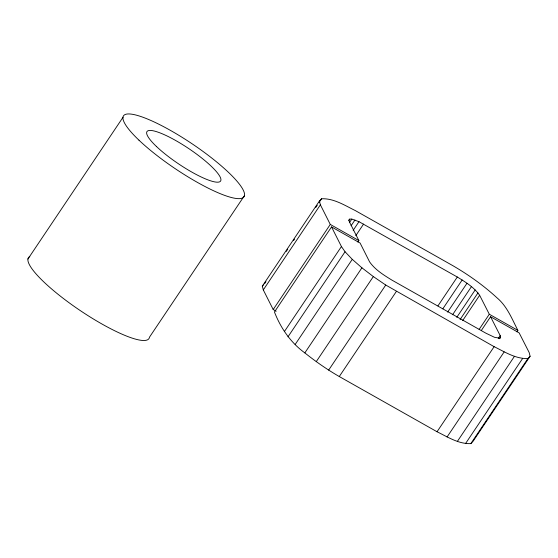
<?xml version="1.0" encoding="UTF-8"?>
<svg xmlns="http://www.w3.org/2000/svg" width="558" height="558" viewBox="0 0 558 558"><rect width="100%" height="100%" fill="white"/><g stroke="black" fill="none" stroke-linecap="round" stroke-linejoin="round"><path stroke-width="0.84" d="M27.9 259.051L123.039 117.243M244.599 195.398L149.46 337.213A72.568 15.031 33.9 0 1 79.648 310.171A72.568 15.031 33.9 0 1 29.79 256.534M276.21 311.224L273.197 309.523L263.299 289.902L262.309 286.128L319.392 201.04L321.596 198.753C333.844 198.264 344.76 205.421 355.376 210.617L452.859 265.678C468.601 274.829 483.535 285.438 496.948 297.777C507.173 306.314 511.937 318.883 517.88 330.385L516.917 331.829M264.513 283.834L265.964 281.671M286.282 251.386L287.733 249.224M293.543 240.575L294.505 239.131M315.793 207.402L317.244 205.239M319.183 202.352L321.596 198.753M263.299 289.902L320.383 204.814L319.392 201.04M273.197 309.523L330.28 224.435L320.383 204.814M490.566 316.728L500.184 335.602L500.61 337.304L499.752 338.183L494.541 337.311L485.934 333.21L391.911 280.109C383.771 275.094 375.185 269.856 369.612 261.897L360.105 243.051L331.529 226.911L274.445 311.992C280.772 328.209 290.669 342.605 304.835 352.9C315.73 361.598 327.197 369.57 339.271 376.538L437.047 431.752C447.662 436.949 458.578 444.112 470.826 443.624L473.017 441.35L530.1 356.262L529.179 352.551L519.142 332.868L490.566 316.728L481.373 330.427M348.785 220.543L349.747 219.106L351.819 219.099L358.968 221.679L457.309 277.019C465.463 282.048 474.077 287.293 479.643 295.287L489.303 314.245L517.88 330.385M349.399 222.705L351.819 219.099M351.094 225.746L354.965 219.978M284.35 331.633L341.433 246.545L331.529 226.911M353.165 230.328L358.968 221.679M287.97 336.844L345.053 251.756L341.433 246.545M355.83 235.615L363.565 224.079M357.894 242.019L358.864 240.575L349.364 221.742L348.896 219.985L349.747 219.106M295.189 344.432L352.272 259.344L345.053 251.756M304.835 352.9L361.919 267.812L352.272 259.344M316.246 361.661L373.33 276.573L361.919 267.812M328.655 370.121L385.738 285.033L494.13 346.671C504.746 351.868 515.662 359.024 527.903 358.536L530.1 356.262M339.271 376.538L396.354 291.45M437.96 305.861L457.309 277.019M442.829 308.804L462.177 279.963M447.642 312.089L466.997 283.248M452.559 314.768L471.426 286.652M456.786 317.335L475.172 289.937M460.071 319.56L477.976 292.88M462.715 320.522L479.643 295.287M479.141 329.387L489.303 314.245M498.245 338.483L500.184 335.602M437.047 431.752L494.13 346.671M499.64 338.741L500.61 337.304M447.07 436.998L504.153 351.91M457.393 441.371L514.476 356.283M465.491 443.631L522.574 358.543M470.826 443.624L527.903 358.536M262.309 286.128L263.411 284.978M330.28 224.435L358.864 240.575M373.33 276.573L385.738 285.033M156.4 146.447A44.34 9.186 33.9 0 0 219.266 181.95A44.34 9.186 33.9 0 0 175.791 140.567A44.34 9.186 33.9 0 0 156.4 146.447M138.942 140.156A72.568 15.031 33.9 0 0 241.83 198.264A72.568 15.031 33.9 0 0 170.685 130.537A72.568 15.031 33.9 0 0 138.942 140.156"/></g></svg>
